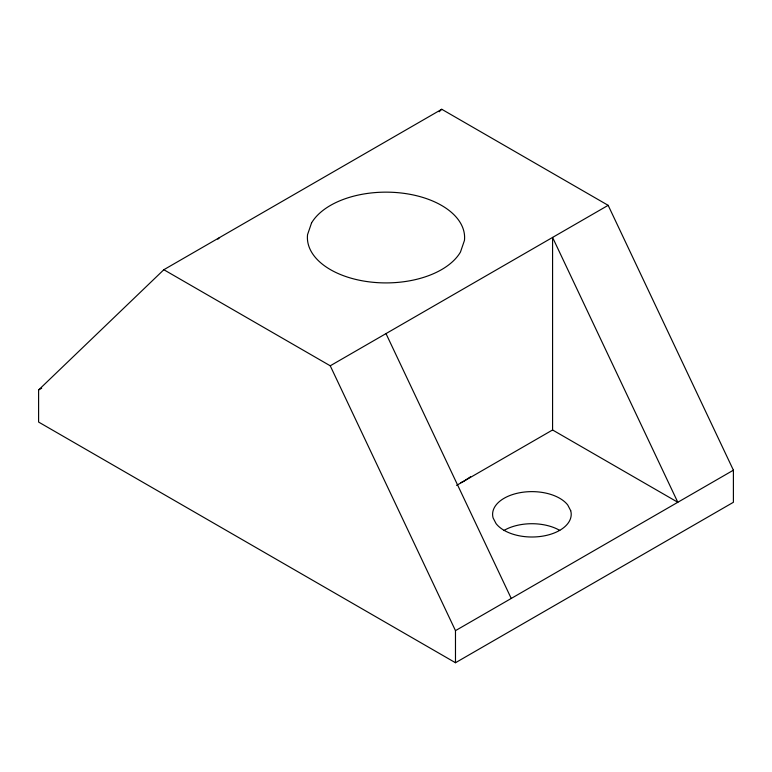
<?xml version="1.0" encoding="UTF-8"?>
<svg xmlns="http://www.w3.org/2000/svg" width="772" height="772" viewBox="0 0 772 772"><rect width="100%" height="100%" fill="white"/><g stroke="black" fill="none" stroke-linecap="round" stroke-linejoin="round"><path stroke-width="1.16" d="M38.6 389.966L163.838 269.717L441.758 109.267L608.162 205.333L733.4 470.187L733.4 502.282L455.48 662.733L38.6 422.052L38.6 389.966L41.698 388.171M217.858 239.195L219.595 237.525M439.152 111.766L441.758 109.267M470.592 476.758L463.837 481.207A117.913 68.071 0 0 1 460.787 482.703M163.838 269.717L330.242 365.793L608.162 205.333M456.57 485.405L552.578 429.975L677.816 502.282L552.578 237.429L552.578 429.975M455.48 662.733L455.48 630.647L733.4 470.187M386 333.6L511.238 598.454M330.242 365.793L455.48 630.647M503.798 530.547A39.304 22.687 0 0 1 559.777 530.403M311.541 222.983L307.555 234.611A78.609 45.384 0 0 0 370.743 282.05A78.609 45.384 0 0 0 460.459 252.068L464.445 240.449A78.609 45.384 0 0 0 401.257 193.01A78.609 45.384 0 0 0 311.541 222.983M570.701 510.678L567.748 505.004A39.304 22.687 0 0 0 520.598 492.584A39.304 22.687 0 0 0 493.115 517.954L496.068 523.628A39.304 22.687 0 0 0 543.218 536.048A39.304 22.687 0 0 0 570.701 510.678"/></g></svg>
